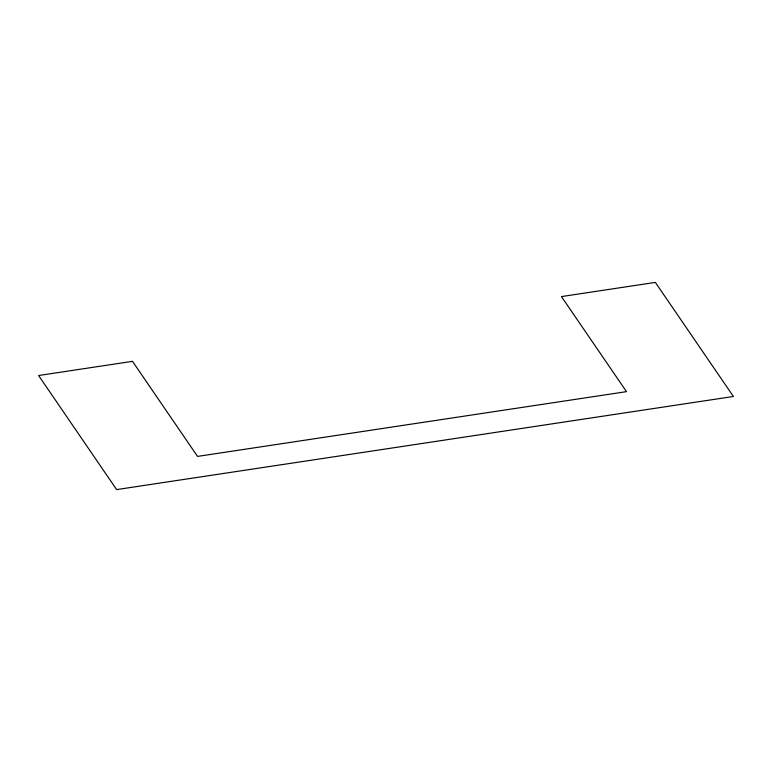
<?xml version="1.0" encoding="UTF-8"?>
<svg xmlns="http://www.w3.org/2000/svg" width="772" height="772" viewBox="0 0 772 772"><rect width="100%" height="100%" fill="white"/><g stroke="black" fill="none" stroke-linecap="round" stroke-linejoin="round"><path stroke-width="1.16" d="M132.504 361.344L38.6 375.52L116.64 489.593L733.4 396.48L655.36 282.407L561.456 296.583L626.488 391.645L197.535 456.406L132.504 361.344"/></g></svg>
